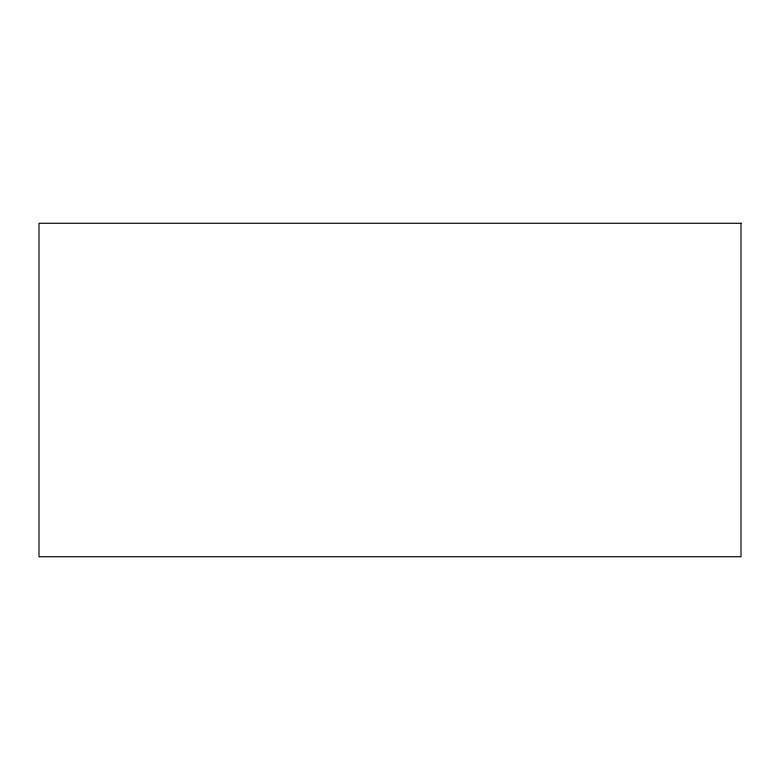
<?xml version="1.0" encoding="UTF-8"?>
<svg xmlns="http://www.w3.org/2000/svg" width="780" height="780" viewBox="0 0 780 780"><rect width="100%" height="100%" fill="white"/><g stroke="black" fill="none" stroke-linecap="round" stroke-linejoin="round"><path stroke-width="1.17" d="M741 223.275L39 223.275L39 556.725L741 556.725L741 223.275"/></g></svg>
